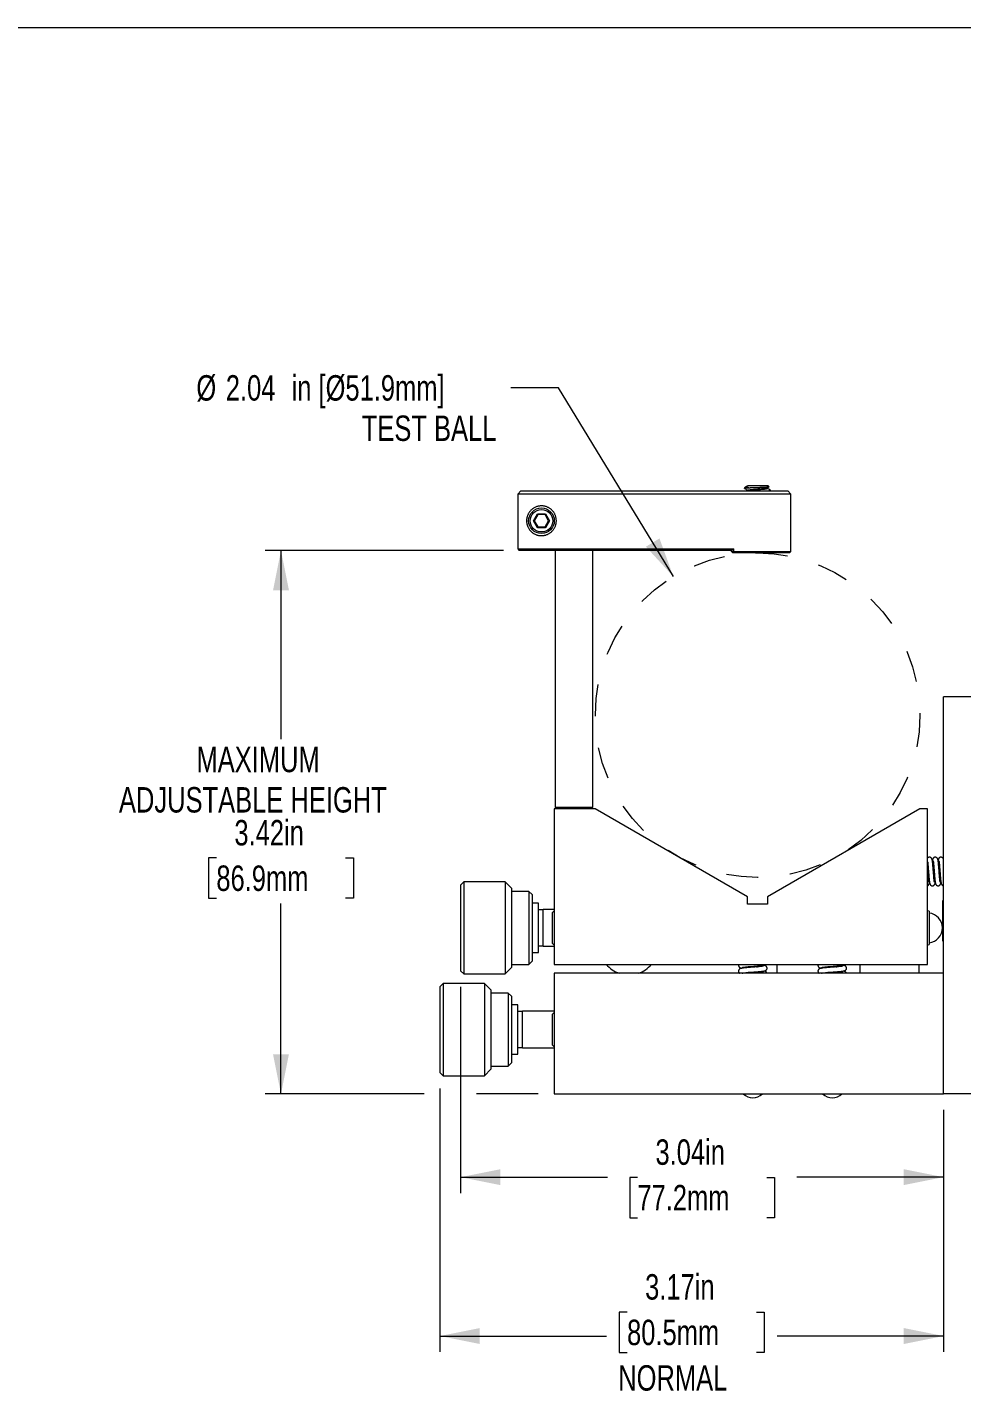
# Model space of a CAD drawing. Header units: inches. Extents: x 0.1 to 10.9, y 0.1 to 8.4.
# Drawn here: x 5.255 to 8.195, y 4.125 to 8.44 of the extents above; entities that cross this region are included whole.
import ezdxf

# ---------------------------------------------------------------- set-up
doc = ezdxf.new("R2010")
doc.units = ezdxf.units.IN
doc.header["$MEASUREMENT"] = 0
doc.linetypes.add('HIDDEN', pattern=[0.075, 0.05, -0.025])
doc.styles.add('SLDTEXTSTYLE0', font='TXT', dxfattribs={"width": 0.75})
doc.dimstyles.new('SLDDIMSTYLE3', dxfattribs={"dimtxt": 0.08, "dimasz": 0.125, "dimexe": 0, "dimexo": 0.0625, "dimgap": 0.02, "dimtad": 0, "dimtih": 1, "dimtoh": 1, "dimlfac": 2, "dimrnd": 1e-09, "dimzin": 12, "dimdsep": 46, "dimtxsty": 'SLDTEXTSTYLE0', "dimsah": 1, "dimcen": 0.09, "dimadec": 0, "dimazin": 3, "dimtfac": 1, "dimtofl": 0, "dimtmove": 0, "dimatfit": 3, "dimfxl": 1, "dimfrac": 2, "dimtolj": 1, "dimtzin": 12, "dimarcsym": 0})
doc.dimstyles.new('SLDDIMSTYLE8', dxfattribs={"dimtxt": 0.08, "dimasz": 0.125, "dimexe": 0, "dimexo": 0.0625, "dimgap": 0.02, "dimtad": 0, "dimtih": 1, "dimtoh": 1, "dimlfac": 2, "dimrnd": 1e-09, "dimzin": 12, "dimdsep": 46, "dimtxsty": 'SLDTEXTSTYLE0', "dimsah": 1, "dimcen": 0, "dimadec": 0, "dimazin": 3, "dimtfac": 1, "dimtofl": 0, "dimtmove": 0, "dimatfit": 3, "dimfxl": 1, "dimfrac": 2, "dimtolj": 1, "dimtzin": 12, "dimarcsym": 0})

# ---------------------------------------------------------------- blocks, each defined once
blk = doc.blocks.new('_D_22')
at = {"color": 8, "linetype": 'Continuous', "lineweight": 0}
for p, q in [((6.9267, 7.3061), (6.7767, 7.3061)), ((7.2877, 6.7121), (6.9267, 7.3061))]:
    blk.add_line(p, q, dxfattribs=at)
at = {"color": 8, "linetype": 'Continuous', "lineweight": 18}
blk.add_solid([(7.2877, 6.7121), (7.2441, 6.8319), (7.2014, 6.8059)], dxfattribs=at)
at = {"color": 8, "linetype": 'Continuous', "lineweight": 18, "char_height": 0.08, "attachment_point": 1, "style": 'SLDTEXTSTYLE0'}
for s, insert in [('Ø', (5.787, 7.3457)), ('2.04', (5.8796, 7.3457)), ('in [Ø51.9mm]', (6.0865, 7.3457)), ('TEST BALL', (6.3074, 7.2187))]:
    blk.add_mtext(s, dxfattribs=dict(at, insert=insert))
blk = doc.blocks.new('_D_23')
at = {"color": 8, "linetype": 'Continuous', "lineweight": 0}
for p, q in [((6.6184, 5.4213), (6.6184, 4.772)), ((8.1378, 5.0338), (8.1378, 4.772)), ((6.6184, 4.822), (7.0801, 4.822)), ((7.1746, 4.8214), (7.1503, 4.8214)), ((7.1503, 4.8214), (7.1503, 4.6944)), ((7.5815, 4.8214), (7.6059, 4.8214)), ((7.6059, 4.8214), (7.6059, 4.6944)), ((8.1378, 4.822), (7.6761, 4.822)), ((7.1503, 4.6944), (7.1746, 4.6944)), ((7.6059, 4.6944), (7.5815, 4.6944))]:
    blk.add_line(p, q, dxfattribs=at)
at = {"color": 8, "linetype": 'Continuous', "lineweight": 18}
for points in [[(6.6184, 4.822), (6.7434, 4.797), (6.7434, 4.847)], [(8.1378, 4.822), (8.0128, 4.847), (8.0128, 4.797)]]:
    blk.add_solid(points, dxfattribs=at)
at = {"color": 8, "linetype": 'Continuous', "lineweight": 18, "char_height": 0.08, "attachment_point": 1, "style": 'SLDTEXTSTYLE0'}
for s, insert in [('3.04in', (7.2315, 4.9408)), ('77.2mm', (7.1746, 4.7975))]:
    blk.add_mtext(s, dxfattribs=dict(at, insert=insert))
blk = doc.blocks.new('_D_24')
at = {"color": 8, "linetype": 'Continuous', "lineweight": 0}
for p, q in [((6.5532, 5.1013), (6.5532, 4.272)), ((8.1378, 5.0338), (8.1378, 4.272)), ((7.1421, 4.3973), (7.1177, 4.3973)), ((7.1177, 4.3973), (7.1177, 4.2703)), ((7.549, 4.3973), (7.5733, 4.3973)), ((7.5733, 4.3973), (7.5733, 4.2703)), ((6.5532, 4.322), (7.0771, 4.322)), ((8.1378, 4.322), (7.6139, 4.322)), ((7.1177, 4.2703), (7.1421, 4.2703)), ((7.5733, 4.2703), (7.549, 4.2703))]:
    blk.add_line(p, q, dxfattribs=at)
at = {"color": 8, "linetype": 'Continuous', "lineweight": 18}
for points in [[(6.5532, 4.322), (6.6782, 4.297), (6.6782, 4.347)], [(8.1378, 4.322), (8.0128, 4.347), (8.0128, 4.297)]]:
    blk.add_solid(points, dxfattribs=at)
at = {"color": 8, "linetype": 'Continuous', "lineweight": 18, "char_height": 0.08, "attachment_point": 1, "style": 'SLDTEXTSTYLE0'}
for s, insert in [('3.17in', (7.1989, 4.5167)), ('80.5mm', (7.1421, 4.3734)), ('NORMAL', (7.1143, 4.2302))]:
    blk.add_mtext(s, dxfattribs=dict(at, insert=insert))
blk = doc.blocks.new('_D_25')
at = {"color": 8, "linetype": 'Continuous', "lineweight": 0}
for p, q in [((6.7531, 6.7938), (6.0032, 6.7938)), ((6.0532, 6.7938), (6.0532, 6.2002)), ((5.8498, 5.8266), (5.8254, 5.8266)), ((5.8254, 5.8266), (5.8254, 5.6996)), ((6.2567, 5.8266), (6.2811, 5.8266)), ((6.2811, 5.8266), (6.2811, 5.6996)), ((5.8254, 5.6996), (5.8498, 5.6996)), ((6.2811, 5.6996), (6.2567, 5.6996)), ((6.0532, 5.0838), (6.0532, 5.6833)), ((6.5032, 5.0838), (6.0032, 5.0838)), ((6.8628, 5.0838), (6.6684, 5.0838))]:
    blk.add_line(p, q, dxfattribs=at)
at = {"color": 8, "linetype": 'Continuous', "lineweight": 18}
for points in [[(6.0532, 6.7938), (6.0282, 6.6688), (6.0782, 6.6688)], [(6.0532, 5.0838), (6.0782, 5.2088), (6.0282, 5.2088)]]:
    blk.add_solid(points, dxfattribs=at)
at = {"color": 8, "linetype": 'Continuous', "lineweight": 18, "char_height": 0.08, "attachment_point": 1, "style": 'SLDTEXTSTYLE0'}
for s, insert in [('MAXIMUM', (5.7873, 6.1764)), ('ADJUSTABLE HEIGHT', (5.5434, 6.0494)), ('3.42in', (5.9066, 5.9459)), ('86.9mm', (5.8498, 5.8027))]:
    blk.add_mtext(s, dxfattribs=dict(at, insert=insert))

msp = doc.modelspace()

# ---------------------------------------------------------------- linework, layer by layer
at = {"color": 7, "linetype": 'Continuous', "lineweight": 18}
for p, q in [((0.06, 8.44), (10.94, 8.44)), ((7.5252, 6.9915), (7.5118, 6.9915)), ((7.5118, 6.9914), (7.5118, 6.9915)), ((7.5118, 6.9914), (7.5118, 6.9894)), ((7.5856, 6.9972), (7.5232, 6.9972)), ((7.5836, 6.9894), (7.5836, 6.9912)), ((7.5893, 6.9947), (7.5856, 6.9972)), ((6.8081, 6.9813), (6.7981, 6.9713)), ((6.9457, 6.9713), (6.7981, 6.9713)), ((6.7981, 6.9713), (6.7981, 6.7988)), ((6.8081, 6.9813), (6.9426, 6.9813)), ((6.9426, 6.9813), (7.513, 6.9813)), ((7.5098, 6.9713), (6.9457, 6.9713)), ((7.6578, 6.9713), (7.5098, 6.9713)), ((7.513, 6.9813), (7.6478, 6.9813)), ((7.5222, 6.9819), (7.5211, 6.9813)), ((7.5219, 6.9836), (7.5219, 6.9818)), ((7.5935, 6.9814), (7.5938, 6.9816)), ((7.5938, 6.9816), (7.5938, 6.9836)), ((7.6578, 6.9713), (7.6478, 6.9813)), ((7.6578, 6.7913), (7.6578, 6.9713)), ((6.8473, 6.8875), (6.8601, 6.9096)), ((6.8615, 6.9071), (6.8502, 6.8875)), ((6.8601, 6.9096), (6.8855, 6.9096)), ((6.8601, 6.9096), (6.8615, 6.9071)), ((6.884, 6.9071), (6.8615, 6.9071)), ((6.884, 6.9071), (6.8855, 6.9096)), ((6.8953, 6.8875), (6.884, 6.9071)), ((6.8855, 6.9096), (6.8982, 6.8875)), ((6.8601, 6.8655), (6.8473, 6.8875)), ((6.8473, 6.8875), (6.8502, 6.8875)), ((6.8502, 6.8875), (6.8615, 6.868)), ((6.8601, 6.8655), (6.8615, 6.868)), ((6.8855, 6.8655), (6.8601, 6.8655)), ((6.8615, 6.868), (6.884, 6.868)), ((6.884, 6.868), (6.8953, 6.8875)), ((6.884, 6.868), (6.8855, 6.8655)), ((6.8982, 6.8875), (6.8855, 6.8655)), ((6.8953, 6.8875), (6.8982, 6.8875)), ((6.7981, 6.7988), (6.9457, 6.7988)), ((6.7981, 6.7988), (6.8031, 6.7938)), ((6.9441, 6.7938), (6.8031, 6.7938)), ((6.9163, 6.7938), (6.9163, 5.9863)), ((7.4703, 6.7938), (6.9441, 6.7938)), ((6.9457, 6.7988), (7.4773, 6.7988)), ((7.0343, 5.9863), (7.0343, 6.7938)), ((7.4773, 6.7988), (7.4703, 6.794)), ((7.4703, 6.7913), (7.4703, 6.794)), ((7.4773, 6.7913), (7.4703, 6.7913)), ((7.4753, 6.7863), (7.4703, 6.7913)), ((7.4753, 6.7863), (7.4773, 6.7913)), ((7.5114, 6.7863), (7.4753, 6.7863)), ((7.4773, 6.7988), (7.4773, 6.7913)), ((7.4773, 6.7913), (7.5098, 6.7913)), ((7.5098, 6.7913), (7.6578, 6.7913)), ((7.6528, 6.7863), (7.5114, 6.7863)), ((7.6528, 6.7863), (7.6578, 6.7913)), ((8.1378, 5.0838), (8.1378, 6.3338)), ((8.3978, 6.3338), (8.1378, 6.3338)), ((7.0418, 5.9813), (6.9128, 5.9813)), ((6.9128, 5.9813), (6.9128, 5.4913)), ((6.9163, 5.9863), (6.9213, 5.9813)), ((6.9163, 5.9863), (7.0343, 5.9863)), ((7.0293, 5.9813), (7.0343, 5.9863)), ((7.5215, 5.7043), (7.0418, 5.9813)), ((8.0637, 5.9813), (7.584, 5.7043)), ((8.0878, 5.9813), (8.0637, 5.9813)), ((8.0878, 5.4913), (8.0878, 5.9813)), ((6.6284, 5.7513), (6.6184, 5.7413)), ((6.6184, 5.7413), (6.6184, 5.4713)), ((6.7584, 5.7513), (6.6284, 5.7513)), ((6.6284, 5.7513), (6.6284, 5.4613)), ((6.7784, 5.7313), (6.7584, 5.7513)), ((6.7584, 5.7513), (6.7584, 5.4613)), ((6.7784, 5.7313), (6.7784, 5.4813)), ((6.8334, 5.7213), (6.7784, 5.7213)), ((6.8434, 5.7113), (6.8334, 5.7213)), ((6.8334, 5.7213), (6.8334, 5.4913)), ((6.8434, 5.7113), (6.8434, 5.5013)), ((7.5215, 5.6813), (7.5215, 5.7043)), ((7.584, 5.7043), (7.584, 5.6813)), ((6.8634, 5.6838), (6.8434, 5.6838)), ((6.8634, 5.5288), (6.8634, 5.6838)), ((6.8784, 5.6628), (6.8634, 5.6628)), ((6.9128, 5.6638), (6.8784, 5.6638)), ((6.8784, 5.5488), (6.8784, 5.6638)), ((6.9128, 5.66), (6.9078, 5.655)), ((6.9078, 5.6063), (6.9078, 5.655)), ((7.584, 5.6813), (7.5215, 5.6813)), ((8.0924, 5.6587), (8.0878, 5.6603)), ((8.0924, 5.6587), (8.0924, 5.5538)), ((8.1378, 5.6915), (8.1343, 5.6915)), ((8.1343, 5.6915), (8.1343, 5.566)), ((6.9078, 5.5575), (6.9078, 5.6063)), ((6.8434, 5.5288), (6.8634, 5.5288)), ((6.8634, 5.5498), (6.8784, 5.5498)), ((6.8784, 5.5488), (6.9128, 5.5488)), ((6.9078, 5.5575), (6.9128, 5.5525)), ((8.0878, 5.5523), (8.0924, 5.5538)), ((8.1343, 5.566), (8.1378, 5.566)), ((6.7584, 5.4613), (6.7784, 5.4813)), ((6.7784, 5.4913), (6.8334, 5.4913)), ((6.8334, 5.4913), (6.8434, 5.5013)), ((6.9128, 5.4913), (8.0878, 5.4913)), ((7.6133, 5.4913), (7.6133, 5.4638)), ((6.6184, 5.4713), (6.6284, 5.4613)), ((6.6284, 5.4613), (6.7584, 5.4613)), ((6.9128, 5.4638), (6.9128, 5.0838)), ((8.1378, 5.4638), (6.9128, 5.4638)), ((8.1378, 5.0838), (8.1378, 5.4638)), ((6.5632, 5.4313), (6.5532, 5.4213)), ((6.5532, 5.4213), (6.5532, 5.1513)), ((6.6932, 5.4313), (6.5632, 5.4313)), ((6.5632, 5.4313), (6.5632, 5.1413)), ((6.7132, 5.4113), (6.6932, 5.4313)), ((6.6932, 5.4313), (6.6932, 5.1413)), ((6.7132, 5.4113), (6.7132, 5.1613)), ((6.7682, 5.4013), (6.7132, 5.4013)), ((6.7782, 5.3913), (6.7682, 5.4013)), ((6.7682, 5.4013), (6.7682, 5.1713)), ((6.7782, 5.3913), (6.7782, 5.1813)), ((6.7982, 5.3638), (6.7782, 5.3638)), ((6.7982, 5.2088), (6.7982, 5.3638)), ((6.8132, 5.3428), (6.7982, 5.3428)), ((6.9128, 5.3438), (6.8132, 5.3438)), ((6.8132, 5.2288), (6.8132, 5.3438)), ((6.9128, 5.34), (6.9078, 5.335)), ((6.9078, 5.2375), (6.9078, 5.335)), ((6.7982, 5.2298), (6.8132, 5.2298)), ((6.8132, 5.2288), (6.9128, 5.2288)), ((6.9078, 5.2375), (6.9128, 5.2325)), ((6.7682, 5.1713), (6.7782, 5.1813)), ((6.7782, 5.2088), (6.7982, 5.2088)), ((6.5532, 5.1513), (6.5632, 5.1413)), ((6.5632, 5.1413), (6.6932, 5.1413)), ((6.6932, 5.1413), (6.7132, 5.1613)), ((6.7132, 5.1713), (6.7682, 5.1713)), ((6.9128, 5.0838), (8.1378, 5.0838)), ((8.3978, 5.0838), (8.1378, 5.0838))]:
    msp.add_line(p, q, dxfattribs=at)
at = {"color": 7, "linetype": 'Continuous', "lineweight": 18, "flags": 128}
for points in [[(8.1094, 5.7503), (8.1094, 5.7503), (8.1093, 5.7507), (8.1091, 5.7515), (8.1089, 5.7526), (8.1087, 5.7538), (8.1086, 5.7551), (8.1084, 5.7565), (8.1081, 5.7591), (8.1078, 5.7621), (8.1075, 5.7654), (8.1072, 5.7688), (8.1069, 5.7725), (8.1066, 5.7764), (8.1063, 5.7803), (8.106, 5.7843), (8.1057, 5.7883), (8.1053, 5.7923), (8.105, 5.7963), (8.1047, 5.8002), (8.1045, 5.8032), (8.1042, 5.8059), (8.104, 5.8082), (8.1038, 5.8102), (8.1036, 5.8119), (8.1034, 5.8138), (8.1031, 5.8159), (8.1028, 5.8178), (8.1025, 5.8193), (8.1023, 5.8206), (8.102, 5.8216), (8.1015, 5.8231), (8.101, 5.8242), (8.1004, 5.8252), (8.0998, 5.8259), (8.0994, 5.8264), (8.0989, 5.8268), (8.0983, 5.8273), (8.0976, 5.8277), (8.0968, 5.8281), (8.0958, 5.8285), (8.0948, 5.8287), (8.0938, 5.8288), (8.0938, 5.8288)], [(8.1274, 5.7503), (8.1274, 5.7503), (8.1273, 5.7507), (8.1271, 5.7515), (8.1269, 5.7526), (8.1267, 5.7538), (8.1266, 5.7551), (8.1264, 5.7565), (8.1261, 5.7591), (8.1258, 5.7621), (8.1255, 5.7654), (8.1252, 5.7688), (8.1249, 5.7725), (8.1246, 5.7764), (8.1243, 5.7803), (8.124, 5.7843), (8.1237, 5.7883), (8.1233, 5.7923), (8.123, 5.7963), (8.1227, 5.8002), (8.1225, 5.8032), (8.1222, 5.8059), (8.122, 5.8082), (8.1218, 5.8102), (8.1216, 5.8119), (8.1214, 5.8138), (8.1211, 5.8159), (8.1208, 5.8178), (8.1205, 5.8193), (8.1203, 5.8206), (8.12, 5.8216), (8.1195, 5.8231), (8.119, 5.8242), (8.1184, 5.8252), (8.1178, 5.8259), (8.1174, 5.8264), (8.1169, 5.8268), (8.1163, 5.8273), (8.1156, 5.8277), (8.1148, 5.8281), (8.1138, 5.8285), (8.1128, 5.8287), (8.1118, 5.8288), (8.1118, 5.8288)]]:
    msp.add_lwpolyline(points, dxfattribs=at)
at = {"color": 7, "linetype": 'Continuous', "lineweight": 18}
for radius in [0.0403, 0.0353]:
    msp.add_circle((6.8728, 6.8875), radius, dxfattribs=at)
at = {"color": 8, "linetype": 'HIDDEN', "lineweight": 18}
msp.add_circle((7.5528, 6.2758), 0.5105, dxfattribs=at)
at = {"color": 7, "linetype": 'Continuous', "lineweight": 18}
for centre, radius, start, end in [((8.0874, 5.6063), 0.0469, 276.0968, 83.9032), ((7.1478, 5.5525), 0.0938, 220.7934, 251.2031), ((7.1478, 5.5525), 0.0938, 288.7969, 319.2066), ((7.9678, 5.476), 0.0938, 170.6383, 180), ((7.9678, 5.476), 0.0938, 0, 9.3617), ((7.9678, 5.476), 0.0938, 180, 187.5081), ((7.9678, 5.476), 0.0938, 352.4919, 0), ((7.5378, 5.117), 0.045, 227.5425, 312.4575), ((7.7878, 5.117), 0.045, 227.5425, 312.4575)]:
    msp.add_arc(centre, radius, start, end, dxfattribs=at)
for points, knots in [([(7.512, 6.9892), (7.5119, 6.9893), (7.5116, 6.9894), (7.512, 6.9897), (7.513, 6.9901), (7.5148, 6.9904), (7.5172, 6.9907), (7.5202, 6.9911), (7.523, 6.9913), (7.5248, 6.9915), (7.5252, 6.9915)], [0, 0, 0, 0, 0.110455, 0.247918, 0.387784, 0.528884, 0.669983, 0.809849, 0.947312, 1, 1, 1, 1]), ([(7.5232, 6.9972), (7.5225, 6.9969), (7.5209, 6.9962), (7.5188, 6.9952), (7.5168, 6.9943), (7.515, 6.9933), (7.5133, 6.9924), (7.5123, 6.9918), (7.5118, 6.9915)], [0, 0, 0, 0, 0.163543, 0.328228, 0.493293, 0.659482, 0.829152, 1, 1, 1, 1]), ([(7.5217, 6.9972), (7.5201, 6.9964), (7.5173, 6.9947), (7.5145, 6.9931), (7.5131, 6.9923)], [0, 0, 0, 0, 0.533947, 1, 1, 1, 1]), ([(7.5217, 6.9972), (7.5217, 6.9972), (7.5216, 6.9972), (7.5218, 6.9972), (7.5223, 6.9972), (7.5229, 6.9972), (7.5232, 6.9972)], [0, 0, 0, 0, 0.109393, 0.378228, 0.649043, 1, 1, 1, 1]), ([(7.5219, 6.9836), (7.5219, 6.9836), (7.5218, 6.9837), (7.5222, 6.9839), (7.5233, 6.9843), (7.5252, 6.9847), (7.5277, 6.9851), (7.5309, 6.9855), (7.5345, 6.9859), (7.5387, 6.9863), (7.5432, 6.9867), (7.548, 6.9871), (7.5527, 6.9875), (7.5575, 6.9878), (7.5622, 6.9882), (7.5667, 6.9886), (7.5709, 6.989), (7.5746, 6.9894), (7.5778, 6.9898), (7.5804, 6.9902), (7.5822, 6.9906), (7.5832, 6.9909), (7.5833, 6.991), (7.5833, 6.991)], [0, 0, 0, 0, 0.000067, 0.051706, 0.104328, 0.157286, 0.209907, 0.261546, 0.313185, 0.365807, 0.418765, 0.471387, 0.523026, 0.573905, 0.625747, 0.677934, 0.729823, 0.784505, 0.836144, 0.888766, 0.941724, 0.994345, 1, 1, 1, 1]), ([(7.5252, 6.9915), (7.5261, 6.9915), (7.5277, 6.9916), (7.5304, 6.9917), (7.5332, 6.9918), (7.5361, 6.9919), (7.5392, 6.992), (7.5425, 6.9922), (7.5459, 6.9923), (7.5493, 6.9924), (7.5527, 6.9925), (7.5561, 6.9926), (7.5594, 6.9927), (7.5627, 6.9928), (7.5658, 6.993), (7.5688, 6.9931), (7.5717, 6.9932), (7.5744, 6.9933), (7.5769, 6.9934), (7.5793, 6.9935), (7.5814, 6.9937), (7.5833, 6.9938), (7.585, 6.9939), (7.5863, 6.994), (7.5875, 6.9941), (7.5884, 6.9943), (7.589, 6.9944), (7.5893, 6.9945), (7.5894, 6.9946), (7.5893, 6.9946), (7.5892, 6.9946)], [0, 0, 0, 0, 0.03479, 0.070009, 0.105445, 0.141327, 0.178636, 0.216204, 0.254588, 0.293256, 0.330561, 0.368133, 0.406572, 0.445319, 0.481571, 0.518081, 0.555401, 0.593002, 0.628893, 0.665033, 0.701979, 0.739217, 0.774469, 0.810248, 0.846294, 0.882892, 0.91737, 0.95234, 0.987561, 1, 1, 1, 1]), ([(7.5833, 6.991), (7.585, 6.992), (7.587, 6.9932), (7.589, 6.9943), (7.5892, 6.9945)], [0, 0, 0, 0, 0.8634095, 1, 1, 1, 1]), ([(7.512, 6.9892), (7.5137, 6.9882), (7.517, 6.9863), (7.5203, 6.9843), (7.5219, 6.9834)], [0, 0, 0, 0, 0.51523, 1, 1, 1, 1]), ([(7.5222, 6.9819), (7.5223, 6.982), (7.5224, 6.9821), (7.5233, 6.9824), (7.5252, 6.9828), (7.5277, 6.9832), (7.5309, 6.9836), (7.5345, 6.9839), (7.5387, 6.9843), (7.5432, 6.9847), (7.548, 6.9851), (7.5528, 6.9855), (7.5576, 6.9859), (7.5623, 6.9863), (7.5669, 6.9867), (7.571, 6.9871), (7.5747, 6.9875), (7.5778, 6.9878), (7.5803, 6.9882), (7.5822, 6.9886), (7.5834, 6.989), (7.5835, 6.9893), (7.5836, 6.9894)], [0, 0, 0, 0, 0.005949, 0.058561, 0.111508, 0.16412, 0.215749, 0.267378, 0.319989, 0.372937, 0.425548, 0.477177, 0.528806, 0.581418, 0.634365, 0.686977, 0.738605, 0.789474, 0.841306, 0.893483, 0.945363, 1, 1, 1, 1]), ([(7.5778, 6.9813), (7.5778, 6.9813), (7.5793, 6.9814), (7.5818, 6.9816), (7.5853, 6.9819), (7.5883, 6.9822), (7.5907, 6.9826), (7.5925, 6.9829), (7.5935, 6.9832), (7.5938, 6.9835), (7.5938, 6.9836), (7.5936, 6.9837), (7.5935, 6.9838)], [0, 0, 0, 0, 0.00041, 0.127215, 0.252915, 0.380804, 0.509829, 0.638885, 0.766859, 0.892698, 0.899207, 1, 1, 1, 1]), ([(7.5936, 6.9838), (7.5919, 6.9848), (7.5885, 6.9867), (7.5852, 6.9887), (7.5836, 6.9896)], [0, 0, 0, 0, 0.515038, 1, 1, 1, 1]), ([(6.9103, 6.9157), (6.911, 6.9146), (6.9125, 6.9125), (6.9145, 6.9091), (6.9161, 6.9055), (6.9175, 6.9017), (6.9185, 6.8979), (6.9192, 6.8941), (6.9196, 6.8901), (6.9197, 6.8862), (6.9194, 6.8822), (6.9188, 6.8783), (6.9178, 6.8745), (6.9166, 6.8707), (6.915, 6.8671), (6.9132, 6.8636), (6.911, 6.8603), (6.9086, 6.8572), (6.9059, 6.8543), (6.903, 6.8517), (6.8999, 6.8492), (6.8966, 6.8471), (6.8932, 6.8453), (6.8898, 6.8438), (6.8862, 6.8426), (6.8826, 6.8417), (6.879, 6.841), (6.8755, 6.8407), (6.8719, 6.8406), (6.8684, 6.8408), (6.8648, 6.8413), (6.8613, 6.842), (6.8579, 6.843), (6.8545, 6.8443), (6.8511, 6.8459), (6.8477, 6.8479), (6.8445, 6.8501), (6.8413, 6.8527), (6.8383, 6.8557), (6.8354, 6.8591), (6.8328, 6.8629), (6.8309, 6.8664), (6.8294, 6.8697), (6.8284, 6.8724), (6.8275, 6.8753), (6.8268, 6.8782), (6.8263, 6.8813), (6.826, 6.8844), (6.8259, 6.8876), (6.826, 6.8906), (6.8263, 6.8939), (6.8269, 6.8974), (6.8278, 6.9011), (6.829, 6.9045), (6.8304, 6.9077), (6.832, 6.9108), (6.834, 6.914), (6.8364, 6.9172), (6.8393, 6.9205), (6.8426, 6.9235), (6.8461, 6.9262), (6.8499, 6.9285), (6.8539, 6.9305), (6.8582, 6.9322), (6.8623, 6.9333), (6.8663, 6.934), (6.8701, 6.9344), (6.8739, 6.9345), (6.8778, 6.9342), (6.8817, 6.9336), (6.8856, 6.9327), (6.8894, 6.9314), (6.893, 6.9299), (6.8965, 6.9281), (6.8996, 6.926), (6.9026, 6.9238), (6.9054, 6.9212), (6.908, 6.9186), (6.9095, 6.9166), (6.9103, 6.9157)], [0, 0, 0, 0, 0.012504, 0.025233, 0.037962, 0.050923, 0.063427, 0.076154, 0.088882, 0.101842, 0.114331, 0.127043, 0.139755, 0.152698, 0.165196, 0.177917, 0.190639, 0.203593, 0.216054, 0.22875, 0.241446, 0.25439, 0.266465, 0.278766, 0.291068, 0.303603, 0.315441, 0.327474, 0.339507, 0.351734, 0.364251, 0.376948, 0.389645, 0.402516, 0.416763, 0.43109, 0.445655, 0.460298, 0.476534, 0.492881, 0.509614, 0.526504, 0.536469, 0.54657, 0.55667, 0.56693, 0.5769, 0.587111, 0.59732, 0.607795, 0.616321, 0.629381, 0.642447, 0.654387, 0.666548, 0.67871, 0.691068, 0.707115, 0.72328, 0.739791, 0.756415, 0.772603, 0.788905, 0.805588, 0.822418, 0.835337, 0.848337, 0.861607, 0.874978, 0.8879, 0.901091, 0.914283, 0.927761, 0.939695, 0.951844, 0.963994, 0.976364, 0.988182, 1, 1, 1, 1]), ([(8.0938, 5.8288), (8.0934, 5.8288), (8.0926, 5.8287), (8.0911, 5.8283), (8.0899, 5.8277), (8.0891, 5.8271), (8.0884, 5.8266), (8.088, 5.8262), (8.0878, 5.826)], [0, 0, 0, 0, 0.2967139, 0.5344661, 0.7209397, 0.8009918, 0.8790469, 1, 1, 1, 1]), ([(8.1118, 5.8288), (8.1114, 5.8288), (8.1106, 5.8287), (8.1091, 5.8283), (8.1079, 5.8277), (8.107, 5.8271), (8.1063, 5.8266), (8.1055, 5.8257), (8.1048, 5.8247), (8.1042, 5.8236), (8.1038, 5.8224), (8.1034, 5.8212), (8.1031, 5.8197), (8.1029, 5.8186), (8.1028, 5.818), (8.1028, 5.818)], [0, 0, 0, 0, 0.112813, 0.203209, 0.274107, 0.304544, 0.334221, 0.393689, 0.456295, 0.527945, 0.611166, 0.743524, 0.879191, 0.998755, 1, 1, 1, 1]), ([(8.1298, 5.8288), (8.1294, 5.8288), (8.1286, 5.8287), (8.1271, 5.8283), (8.1259, 5.8277), (8.125, 5.8271), (8.1243, 5.8266), (8.1235, 5.8257), (8.1228, 5.8247), (8.1222, 5.8236), (8.1218, 5.8224), (8.1214, 5.8212), (8.1211, 5.8197), (8.1209, 5.8186), (8.1208, 5.818), (8.1208, 5.818)], [0, 0, 0, 0, 0.112813, 0.203209, 0.274107, 0.304544, 0.334221, 0.393689, 0.456295, 0.527945, 0.611166, 0.743524, 0.879191, 0.998755, 1, 1, 1, 1]), ([(8.1378, 5.8223), (8.1377, 5.8226), (8.1375, 5.8232), (8.137, 5.8242), (8.1365, 5.8251), (8.1359, 5.8258), (8.1354, 5.8264), (8.1349, 5.8269), (8.1343, 5.8273), (8.1335, 5.8278), (8.1327, 5.8282), (8.1318, 5.8285), (8.1308, 5.8288), (8.1301, 5.8288), (8.1298, 5.8288)], [0, 0, 0, 0, 0.0873305, 0.2130826, 0.3285383, 0.4158279, 0.4647497, 0.5061463, 0.5576916, 0.6222048, 0.6993898, 0.7886148, 0.8890941, 1, 1, 1, 1]), ([(8.0878, 5.814), (8.0878, 5.8139), (8.0879, 5.8134), (8.088, 5.8124), (8.0882, 5.8111), (8.0883, 5.8099), (8.0885, 5.8084), (8.0887, 5.8063), (8.0889, 5.8036), (8.0892, 5.8004), (8.0895, 5.7969), (8.0898, 5.7933), (8.09, 5.7897), (8.0903, 5.7862), (8.0906, 5.7823), (8.091, 5.778), (8.0914, 5.7734), (8.0917, 5.7694), (8.0919, 5.7663), (8.0921, 5.7638), (8.0924, 5.7612), (8.0926, 5.7585), (8.0929, 5.7558), (8.0932, 5.7533), (8.0935, 5.7512), (8.0938, 5.7496), (8.094, 5.7483), (8.0942, 5.7472), (8.0945, 5.746), (8.0949, 5.7448), (8.0954, 5.7436), (8.0959, 5.7427), (8.0964, 5.7419), (8.0971, 5.7411), (8.0981, 5.7403), (8.0995, 5.7394), (8.1013, 5.7389), (8.1033, 5.7387), (8.1051, 5.7391), (8.1067, 5.7398), (8.1078, 5.7406), (8.1087, 5.7414), (8.1093, 5.7422), (8.1099, 5.7431), (8.1104, 5.7441), (8.1108, 5.7454), (8.1112, 5.7466), (8.1114, 5.7477), (8.1116, 5.7486), (8.1117, 5.7493), (8.1118, 5.7496)], [0, 0, 0, 0, 0.0041349, 0.0261272, 0.0431913, 0.0559662, 0.0690435, 0.0933983, 0.1207835, 0.1509801, 0.1818066, 0.2120497, 0.2414749, 0.2698757, 0.2970786, 0.3330559, 0.3707762, 0.4099792, 0.4300416, 0.451144, 0.4750329, 0.5019623, 0.5319534, 0.5637461, 0.5922541, 0.6168136, 0.637371, 0.6557256, 0.6747745, 0.6946843, 0.7155254, 0.7337138, 0.7467561, 0.7541833, 0.765116, 0.7798346, 0.7965639, 0.8133916, 0.8295687, 0.8443252, 0.8567863, 0.8665743, 0.877799, 0.8920038, 0.9093459, 0.932874, 0.9529325, 0.9699076, 0.987373, 1, 1, 1, 1]), ([(8.0914, 5.7503), (8.0914, 5.7503), (8.0914, 5.7503), (8.0913, 5.7507), (8.0911, 5.7515), (8.0909, 5.7526), (8.0907, 5.7537), (8.0906, 5.7551), (8.0903, 5.7568), (8.0901, 5.7591), (8.0898, 5.7621), (8.0895, 5.7653), (8.0892, 5.7688), (8.0889, 5.7725), (8.0886, 5.7763), (8.0883, 5.7803), (8.088, 5.7838), (8.0878, 5.786), (8.0878, 5.7869)], [0, 0, 0, 0, 0.023056, 0.074641, 0.131102, 0.185561, 0.234564, 0.279732, 0.326966, 0.402234, 0.481421, 0.558911, 0.635715, 0.713458, 0.791811, 0.87047, 0.948964, 1, 1, 1, 1]), ([(8.088, 5.7845), (8.0881, 5.7859), (8.0884, 5.7888), (8.0888, 5.7931), (8.0891, 5.7963), (8.0893, 5.7979), (8.0894, 5.7983)], [0, 0, 0, 0, 0.277969, 0.6038678, 0.9215571, 1, 1, 1, 1]), ([(8.0906, 5.783), (8.0904, 5.7817), (8.0902, 5.7788), (8.0897, 5.7745), (8.0894, 5.7713), (8.0892, 5.7697), (8.0892, 5.7693)], [0, 0, 0, 0, 0.278013, 0.604112, 0.921998, 1, 1, 1, 1]), ([(8.1052, 5.8172), (8.1052, 5.8171), (8.1052, 5.817), (8.1054, 5.8164), (8.1056, 5.8153), (8.1058, 5.8139), (8.106, 5.8124), (8.1062, 5.8111), (8.1063, 5.8099), (8.1065, 5.8084), (8.1067, 5.8063), (8.1069, 5.8036), (8.1072, 5.8004), (8.1075, 5.7969), (8.1078, 5.7933), (8.108, 5.7897), (8.1083, 5.7862), (8.1086, 5.7823), (8.109, 5.778), (8.1094, 5.7734), (8.1097, 5.7694), (8.1099, 5.7663), (8.1101, 5.7638), (8.1104, 5.7612), (8.1106, 5.7585), (8.1109, 5.7558), (8.1112, 5.7533), (8.1115, 5.7512), (8.1118, 5.7496), (8.112, 5.7483), (8.1122, 5.7472), (8.1125, 5.746), (8.1129, 5.7448), (8.1134, 5.7436), (8.1139, 5.7427), (8.1144, 5.7419), (8.1151, 5.7411), (8.1161, 5.7403), (8.1175, 5.7394), (8.1193, 5.7389), (8.1213, 5.7387), (8.1231, 5.7391), (8.1247, 5.7398), (8.1258, 5.7406), (8.1267, 5.7414), (8.1273, 5.7422), (8.1279, 5.7431), (8.1284, 5.7441), (8.1288, 5.7454), (8.1292, 5.7466), (8.1294, 5.7477), (8.1296, 5.7486), (8.1297, 5.7493), (8.1298, 5.7496)], [0, 0, 0, 0, 0.016361, 0.036129, 0.058826, 0.083496, 0.103735, 0.11944, 0.131197, 0.143232, 0.165646, 0.190848, 0.218639, 0.247009, 0.274842, 0.301922, 0.328059, 0.353095, 0.386205, 0.420919, 0.456998, 0.475462, 0.494882, 0.516868, 0.541651, 0.569252, 0.598511, 0.624747, 0.64735, 0.666269, 0.683161, 0.700692, 0.719015, 0.738195, 0.754934, 0.766937, 0.773773, 0.783834, 0.79738, 0.812776, 0.828262, 0.84315, 0.856731, 0.868199, 0.877207, 0.887537, 0.90061, 0.91657, 0.938223, 0.956683, 0.972306, 0.988379, 1, 1, 1, 1]), ([(8.106, 5.7845), (8.1061, 5.7859), (8.1064, 5.7888), (8.1068, 5.7931), (8.1071, 5.7963), (8.1073, 5.7979), (8.1074, 5.7983)], [0, 0, 0, 0, 0.277969, 0.603868, 0.921557, 1, 1, 1, 1]), ([(8.1086, 5.783), (8.1084, 5.7817), (8.1082, 5.7788), (8.1077, 5.7745), (8.1074, 5.7713), (8.1072, 5.7697), (8.1072, 5.7693)], [0, 0, 0, 0, 0.278013, 0.604112, 0.921998, 1, 1, 1, 1]), ([(8.1232, 5.8172), (8.1232, 5.8171), (8.1232, 5.817), (8.1234, 5.8164), (8.1236, 5.8153), (8.1238, 5.8139), (8.124, 5.8124), (8.1242, 5.8111), (8.1243, 5.8099), (8.1245, 5.8084), (8.1247, 5.8063), (8.1249, 5.8036), (8.1252, 5.8004), (8.1255, 5.7969), (8.1258, 5.7933), (8.126, 5.7897), (8.1263, 5.7862), (8.1266, 5.7823), (8.127, 5.778), (8.1274, 5.7734), (8.1277, 5.7694), (8.1279, 5.7663), (8.1281, 5.7638), (8.1284, 5.7612), (8.1286, 5.7585), (8.1289, 5.7558), (8.1292, 5.7533), (8.1295, 5.7512), (8.1298, 5.7496), (8.13, 5.7483), (8.1302, 5.7472), (8.1305, 5.746), (8.1309, 5.7448), (8.1314, 5.7436), (8.1319, 5.7427), (8.1324, 5.7419), (8.1331, 5.7411), (8.1341, 5.7403), (8.1355, 5.7395), (8.1368, 5.7389), (8.1376, 5.7389), (8.1378, 5.7389)], [0, 0, 0, 0, 0.0200401, 0.0442525, 0.0720529, 0.1022702, 0.1270611, 0.1462965, 0.1606971, 0.1754384, 0.2028924, 0.2337622, 0.2678014, 0.3025505, 0.336642, 0.3698115, 0.4018263, 0.4324907, 0.4730462, 0.5155663, 0.5597578, 0.5823731, 0.6061608, 0.6330896, 0.6634457, 0.6972532, 0.7330914, 0.765227, 0.7929116, 0.816085, 0.8367752, 0.858248, 0.8806913, 0.9041844, 0.9246873, 0.9393892, 0.9477616, 0.9600854, 0.976677, 0.995535, 1, 1, 1, 1]), ([(8.124, 5.7845), (8.1241, 5.7859), (8.1244, 5.7888), (8.1248, 5.7931), (8.1251, 5.7963), (8.1253, 5.7979), (8.1254, 5.7983)], [0, 0, 0, 0, 0.277969, 0.603868, 0.921557, 1, 1, 1, 1]), ([(8.1266, 5.783), (8.1264, 5.7817), (8.1262, 5.7788), (8.1257, 5.7745), (8.1254, 5.7713), (8.1252, 5.7697), (8.1252, 5.7693)], [0, 0, 0, 0, 0.278013, 0.604112, 0.921998, 1, 1, 1, 1]), ([(8.0878, 5.7394), (8.0881, 5.7396), (8.0889, 5.7399), (8.0898, 5.7406), (8.0907, 5.7414), (8.0913, 5.7422), (8.0919, 5.7431), (8.0924, 5.7441), (8.0928, 5.7454), (8.0932, 5.7466), (8.0934, 5.7477), (8.0936, 5.7486), (8.0937, 5.7493), (8.0938, 5.7496)], [0, 0, 0, 0, 0.054786, 0.130446, 0.189877, 0.25803, 0.344277, 0.449574, 0.59243, 0.714219, 0.817287, 0.923332, 1, 1, 1, 1]), ([(7.4934, 5.4913), (7.4934, 5.4913), (7.4931, 5.4907), (7.4929, 5.4897), (7.4928, 5.4889), (7.4928, 5.4885)], [0, 0, 0, 0, 0.002641, 0.446307, 1, 1, 1, 1]), ([(7.4928, 5.4885), (7.4928, 5.4881), (7.4928, 5.4875), (7.493, 5.4865), (7.4934, 5.4856), (7.4938, 5.4847), (7.4942, 5.484), (7.4947, 5.4834), (7.4952, 5.4829), (7.4957, 5.4823), (7.4965, 5.4818), (7.4974, 5.4812), (7.4986, 5.4807), (7.4998, 5.4803), (7.5009, 5.48), (7.5016, 5.4799), (7.5024, 5.4797), (7.503, 5.4796), (7.5034, 5.4795), (7.5035, 5.4795)], [0, 0, 0, 0, 0.071656, 0.136575, 0.194223, 0.244092, 0.285774, 0.319077, 0.345823, 0.377432, 0.433829, 0.508425, 0.589673, 0.687503, 0.767707, 0.834813, 0.904445, 0.97908, 1, 1, 1, 1]), ([(7.5712, 5.4861), (7.5712, 5.4861), (7.5712, 5.4861), (7.5708, 5.486), (7.5701, 5.4859), (7.5691, 5.4857), (7.5675, 5.4854), (7.5658, 5.4852), (7.5639, 5.485), (7.5616, 5.4847), (7.5592, 5.4845), (7.5568, 5.4843), (7.5544, 5.4841), (7.5516, 5.4839), (7.5484, 5.4836), (7.545, 5.4833), (7.541, 5.483), (7.5365, 5.4826), (7.5319, 5.4823), (7.5277, 5.4819), (7.5241, 5.4817), (7.521, 5.4814), (7.5177, 5.4811), (7.5141, 5.4808), (7.5106, 5.4805), (7.508, 5.4802), (7.5062, 5.4799), (7.5049, 5.4797), (7.5034, 5.4795), (7.5019, 5.4792), (7.5004, 5.4789), (7.4992, 5.4785), (7.498, 5.478), (7.4969, 5.4775), (7.4958, 5.4768), (7.495, 5.476), (7.4944, 5.4752), (7.4939, 5.4743), (7.4933, 5.4731), (7.4928, 5.4717), (7.4928, 5.4709), (7.4928, 5.4705)], [0, 0, 0, 0, 0.013819, 0.032222, 0.050058, 0.082396, 0.110174, 0.13652, 0.162463, 0.189658, 0.220865, 0.243759, 0.268433, 0.295545, 0.325163, 0.357173, 0.388984, 0.433942, 0.475211, 0.512506, 0.545707, 0.574975, 0.603572, 0.644002, 0.687021, 0.727066, 0.745274, 0.764115, 0.786286, 0.811871, 0.840901, 0.869222, 0.88703, 0.902362, 0.915758, 0.928483, 0.934834, 0.941346, 0.956517, 0.97586, 1, 1, 1, 1]), ([(7.5044, 5.4819), (7.5044, 5.4819), (7.5044, 5.4819), (7.5049, 5.482), (7.5056, 5.4822), (7.5072, 5.4824), (7.509, 5.4827), (7.5111, 5.483), (7.5138, 5.4833), (7.517, 5.4836), (7.5207, 5.4839), (7.5248, 5.4842), (7.5293, 5.4846), (7.5341, 5.485), (7.5392, 5.4854), (7.5437, 5.4857), (7.5476, 5.486), (7.5508, 5.4863), (7.554, 5.4866), (7.5573, 5.4868), (7.5605, 5.4871), (7.5631, 5.4873), (7.5655, 5.4876), (7.5679, 5.4879), (7.57, 5.4882), (7.5718, 5.4885), (7.5732, 5.4887), (7.5745, 5.489), (7.576, 5.4893), (7.5774, 5.4898), (7.5785, 5.4904), (7.5792, 5.4908), (7.5797, 5.4912), (7.5798, 5.4913)], [0, 0, 0, 0, 0.001283, 0.011042, 0.050272, 0.082942, 0.11329, 0.147262, 0.184652, 0.225106, 0.267321, 0.311268, 0.357277, 0.405056, 0.454227, 0.504341, 0.538011, 0.570176, 0.599955, 0.640197, 0.676539, 0.70923, 0.738963, 0.771955, 0.809314, 0.840308, 0.868045, 0.892765, 0.920874, 0.955042, 0.976349, 0.993802, 1, 1, 1, 1]), ([(7.5044, 5.4639), (7.5044, 5.4639), (7.5044, 5.4639), (7.5049, 5.464), (7.5056, 5.4642), (7.5072, 5.4644), (7.509, 5.4647), (7.5111, 5.465), (7.5138, 5.4653), (7.517, 5.4656), (7.5207, 5.4659), (7.5248, 5.4662), (7.5293, 5.4666), (7.5341, 5.467), (7.5392, 5.4674), (7.5437, 5.4677), (7.5476, 5.468), (7.5508, 5.4683), (7.554, 5.4686), (7.5573, 5.4688), (7.5605, 5.4691), (7.5631, 5.4693), (7.5655, 5.4696), (7.5679, 5.4699), (7.57, 5.4702), (7.5718, 5.4705), (7.5732, 5.4707), (7.5745, 5.471), (7.576, 5.4713), (7.5774, 5.4718), (7.5785, 5.4724), (7.5794, 5.4729), (7.5801, 5.4736), (7.581, 5.4744), (7.5818, 5.4756), (7.5825, 5.4771), (7.5828, 5.479), (7.5827, 5.481), (7.5821, 5.4828), (7.5813, 5.4842), (7.5804, 5.4851), (7.5797, 5.4858), (7.5789, 5.4864), (7.5779, 5.4869), (7.5767, 5.4874), (7.5754, 5.4878), (7.5739, 5.4881), (7.5729, 5.4884), (7.5722, 5.4885), (7.572, 5.4885)], [0, 0, 0, 0, 0.000977, 0.008401, 0.038249, 0.063106, 0.086196, 0.112044, 0.140492, 0.171271, 0.20339, 0.236827, 0.271833, 0.308185, 0.345596, 0.383726, 0.409343, 0.433816, 0.456473, 0.487091, 0.514742, 0.539615, 0.562237, 0.587339, 0.615764, 0.639345, 0.660448, 0.679257, 0.700643, 0.72664, 0.742851, 0.75613, 0.766623, 0.775773, 0.787421, 0.801216, 0.816338, 0.832068, 0.847707, 0.861466, 0.871686, 0.878629, 0.890821, 0.907823, 0.927306, 0.949539, 0.970648, 0.991962, 1, 1, 1, 1]), ([(7.537, 5.4827), (7.5357, 5.4828), (7.5328, 5.4831), (7.5285, 5.4836), (7.5252, 5.4839), (7.5236, 5.484), (7.5233, 5.4841)], [0, 0, 0, 0, 0.278031, 0.604164, 0.922082, 1, 1, 1, 1]), ([(7.5385, 5.4853), (7.5399, 5.4852), (7.5428, 5.4849), (7.547, 5.4844), (7.5503, 5.4841), (7.5519, 5.4839), (7.5522, 5.4839)], [0, 0, 0, 0, 0.278048, 0.604174, 0.922084, 1, 1, 1, 1]), ([(7.7434, 5.4913), (7.7434, 5.4913), (7.7431, 5.4907), (7.7429, 5.4897), (7.7428, 5.4889), (7.7428, 5.4885)], [0, 0, 0, 0, 0.002641, 0.446307, 1, 1, 1, 1]), ([(7.7428, 5.4885), (7.7428, 5.4881), (7.7428, 5.4875), (7.743, 5.4865), (7.7434, 5.4856), (7.7438, 5.4847), (7.7442, 5.484), (7.7447, 5.4834), (7.7452, 5.4829), (7.7457, 5.4823), (7.7465, 5.4818), (7.7474, 5.4812), (7.7486, 5.4807), (7.7498, 5.4803), (7.7509, 5.48), (7.7516, 5.4799), (7.7524, 5.4797), (7.753, 5.4796), (7.7534, 5.4795), (7.7535, 5.4795)], [0, 0, 0, 0, 0.071656, 0.136575, 0.194223, 0.244092, 0.285774, 0.319077, 0.345823, 0.377432, 0.433829, 0.508425, 0.589673, 0.687503, 0.767707, 0.834813, 0.904445, 0.97908, 1, 1, 1, 1]), ([(7.8212, 5.4861), (7.8212, 5.4861), (7.8212, 5.4861), (7.8208, 5.486), (7.8201, 5.4859), (7.8191, 5.4857), (7.8175, 5.4854), (7.8158, 5.4852), (7.8139, 5.485), (7.8116, 5.4847), (7.8092, 5.4845), (7.8068, 5.4843), (7.8044, 5.4841), (7.8016, 5.4839), (7.7984, 5.4836), (7.795, 5.4833), (7.791, 5.483), (7.7865, 5.4826), (7.7819, 5.4823), (7.7777, 5.4819), (7.7741, 5.4817), (7.771, 5.4814), (7.7677, 5.4811), (7.7641, 5.4808), (7.7606, 5.4805), (7.758, 5.4802), (7.7562, 5.4799), (7.7549, 5.4797), (7.7534, 5.4795), (7.7519, 5.4792), (7.7504, 5.4789), (7.7492, 5.4785), (7.748, 5.478), (7.7469, 5.4775), (7.7458, 5.4768), (7.745, 5.476), (7.7444, 5.4752), (7.7439, 5.4743), (7.7433, 5.4731), (7.7428, 5.4717), (7.7428, 5.4709), (7.7428, 5.4705)], [0, 0, 0, 0, 0.013819, 0.032222, 0.050058, 0.082396, 0.110174, 0.13652, 0.162463, 0.189658, 0.220865, 0.243759, 0.268433, 0.295545, 0.325163, 0.357173, 0.388984, 0.433942, 0.475211, 0.512506, 0.545707, 0.574975, 0.603572, 0.644002, 0.687021, 0.727066, 0.745274, 0.764115, 0.786286, 0.811871, 0.840901, 0.869222, 0.88703, 0.902362, 0.915758, 0.928483, 0.934834, 0.941346, 0.956517, 0.97586, 1, 1, 1, 1]), ([(7.7544, 5.4819), (7.7544, 5.4819), (7.7544, 5.4819), (7.7549, 5.482), (7.7556, 5.4822), (7.7572, 5.4824), (7.759, 5.4827), (7.7611, 5.483), (7.7638, 5.4833), (7.767, 5.4836), (7.7707, 5.4839), (7.7748, 5.4842), (7.7793, 5.4846), (7.7841, 5.485), (7.7892, 5.4854), (7.7937, 5.4857), (7.7976, 5.486), (7.8008, 5.4863), (7.804, 5.4866), (7.8073, 5.4868), (7.8105, 5.4871), (7.8131, 5.4873), (7.8155, 5.4876), (7.8179, 5.4879), (7.82, 5.4882), (7.8218, 5.4885), (7.8232, 5.4887), (7.8245, 5.489), (7.826, 5.4893), (7.8274, 5.4898), (7.8285, 5.4904), (7.8292, 5.4908), (7.8297, 5.4912), (7.8298, 5.4913)], [0, 0, 0, 0, 0.0012835, 0.011042, 0.0502717, 0.0829424, 0.1132897, 0.1472622, 0.1846524, 0.225106, 0.2673211, 0.3112678, 0.3572774, 0.4050562, 0.4542266, 0.5043407, 0.5380107, 0.5701763, 0.5999545, 0.6401966, 0.6765395, 0.7092299, 0.7389626, 0.7719548, 0.8093144, 0.8403082, 0.8680449, 0.8927654, 0.920874, 0.955042, 0.976349, 0.9938016, 1, 1, 1, 1]), ([(7.7544, 5.4639), (7.7544, 5.4639), (7.7544, 5.4639), (7.7549, 5.464), (7.7556, 5.4642), (7.7572, 5.4644), (7.759, 5.4647), (7.7611, 5.465), (7.7638, 5.4653), (7.767, 5.4656), (7.7707, 5.4659), (7.7748, 5.4662), (7.7793, 5.4666), (7.7841, 5.467), (7.7892, 5.4674), (7.7937, 5.4677), (7.7976, 5.468), (7.8008, 5.4683), (7.804, 5.4686), (7.8073, 5.4688), (7.8105, 5.4691), (7.8131, 5.4693), (7.8155, 5.4696), (7.8179, 5.4699), (7.82, 5.4702), (7.8218, 5.4705), (7.8232, 5.4707), (7.8245, 5.471), (7.826, 5.4713), (7.8274, 5.4718), (7.8285, 5.4724), (7.8294, 5.4729), (7.8301, 5.4736), (7.831, 5.4744), (7.8318, 5.4756), (7.8325, 5.4771), (7.8328, 5.479), (7.8327, 5.481), (7.8321, 5.4828), (7.8313, 5.4842), (7.8304, 5.4851), (7.8297, 5.4858), (7.8289, 5.4864), (7.8279, 5.4869), (7.8267, 5.4874), (7.8254, 5.4878), (7.8239, 5.4881), (7.8229, 5.4884), (7.8222, 5.4885), (7.822, 5.4885)], [0, 0, 0, 0, 0.000977, 0.008401, 0.038249, 0.063106, 0.086196, 0.112044, 0.140492, 0.171271, 0.20339, 0.236827, 0.271833, 0.308185, 0.345596, 0.383726, 0.409343, 0.433816, 0.456473, 0.487091, 0.514742, 0.539615, 0.562237, 0.587339, 0.615764, 0.639345, 0.660448, 0.679257, 0.700643, 0.72664, 0.742851, 0.75613, 0.766623, 0.775773, 0.787421, 0.801216, 0.816338, 0.832068, 0.847707, 0.861466, 0.871686, 0.878629, 0.890821, 0.907823, 0.927306, 0.949539, 0.970648, 0.991962, 1, 1, 1, 1]), ([(7.787, 5.4827), (7.7857, 5.4828), (7.7828, 5.4831), (7.7785, 5.4836), (7.7752, 5.4839), (7.7736, 5.484), (7.7733, 5.4841)], [0, 0, 0, 0, 0.278031, 0.604164, 0.922082, 1, 1, 1, 1]), ([(7.7885, 5.4853), (7.7899, 5.4852), (7.7928, 5.4849), (7.797, 5.4844), (7.8003, 5.4841), (7.8019, 5.4839), (7.8022, 5.4839)], [0, 0, 0, 0, 0.278048, 0.604174, 0.922084, 1, 1, 1, 1]), ([(7.4928, 5.4705), (7.4928, 5.4701), (7.4928, 5.4695), (7.493, 5.4685), (7.4934, 5.4676), (7.4938, 5.4667), (7.4942, 5.466), (7.4947, 5.4654), (7.4952, 5.4649), (7.4957, 5.4643), (7.4962, 5.464), (7.4965, 5.4638), (7.4965, 5.4638)], [0, 0, 0, 0, 0.162492, 0.309707, 0.440433, 0.55352, 0.64804, 0.72356, 0.784212, 0.855889, 0.983779, 1, 1, 1, 1]), ([(7.537, 5.4647), (7.5357, 5.4648), (7.5328, 5.4651), (7.5285, 5.4656), (7.5252, 5.4659), (7.5236, 5.466), (7.5233, 5.4661)], [0, 0, 0, 0, 0.278031, 0.604164, 0.922082, 1, 1, 1, 1]), ([(7.5712, 5.4681), (7.5712, 5.4681), (7.5712, 5.4681), (7.5708, 5.468), (7.5701, 5.4679), (7.5691, 5.4677), (7.5675, 5.4674), (7.5658, 5.4672), (7.5639, 5.467), (7.5616, 5.4667), (7.5592, 5.4665), (7.5568, 5.4663), (7.5544, 5.4661), (7.5516, 5.4659), (7.5484, 5.4656), (7.545, 5.4653), (7.541, 5.465), (7.5365, 5.4646), (7.5319, 5.4643), (7.5284, 5.464), (7.5265, 5.4638), (7.5259, 5.4638)], [0, 0, 0, 0, 0.0261849, 0.0610565, 0.0948544, 0.1561307, 0.2087664, 0.2586904, 0.3078489, 0.3593796, 0.4185142, 0.4618961, 0.5086494, 0.560024, 0.6161477, 0.6768017, 0.7370798, 0.8222707, 0.9004702, 0.9711412, 1, 1, 1, 1]), ([(7.5385, 5.4673), (7.5399, 5.4672), (7.5428, 5.4669), (7.547, 5.4664), (7.5503, 5.4661), (7.5519, 5.4659), (7.5522, 5.4659)], [0, 0, 0, 0, 0.278048, 0.604174, 0.922084, 1, 1, 1, 1]), ([(7.5824, 5.4638), (7.5823, 5.4641), (7.582, 5.4651), (7.5813, 5.4662), (7.5804, 5.4671), (7.5797, 5.4678), (7.5789, 5.4684), (7.5779, 5.4689), (7.5767, 5.4694), (7.5754, 5.4698), (7.5739, 5.4701), (7.5729, 5.4704), (7.5722, 5.4705), (7.572, 5.4705)], [0, 0, 0, 0, 0.053779, 0.139266, 0.202763, 0.245901, 0.321651, 0.427291, 0.548338, 0.686477, 0.817632, 0.950059, 1, 1, 1, 1]), ([(7.7428, 5.4705), (7.7428, 5.4701), (7.7428, 5.4695), (7.743, 5.4685), (7.7434, 5.4676), (7.7438, 5.4667), (7.7442, 5.466), (7.7447, 5.4654), (7.7452, 5.4649), (7.7457, 5.4643), (7.7462, 5.464), (7.7465, 5.4638), (7.7465, 5.4638)], [0, 0, 0, 0, 0.162492, 0.309707, 0.440433, 0.55352, 0.64804, 0.72356, 0.784212, 0.855889, 0.983779, 1, 1, 1, 1]), ([(7.787, 5.4647), (7.7857, 5.4648), (7.7828, 5.4651), (7.7785, 5.4656), (7.7752, 5.4659), (7.7736, 5.466), (7.7733, 5.4661)], [0, 0, 0, 0, 0.278031, 0.604164, 0.922082, 1, 1, 1, 1]), ([(7.8212, 5.4681), (7.8212, 5.4681), (7.8212, 5.4681), (7.8208, 5.468), (7.8201, 5.4679), (7.8191, 5.4677), (7.8175, 5.4674), (7.8158, 5.4672), (7.8139, 5.467), (7.8116, 5.4667), (7.8092, 5.4665), (7.8068, 5.4663), (7.8044, 5.4661), (7.8016, 5.4659), (7.7984, 5.4656), (7.795, 5.4653), (7.791, 5.465), (7.7865, 5.4646), (7.7819, 5.4643), (7.7784, 5.464), (7.7765, 5.4638), (7.7759, 5.4638)], [0, 0, 0, 0, 0.026185, 0.061057, 0.094854, 0.156131, 0.208766, 0.25869, 0.307849, 0.35938, 0.418514, 0.461896, 0.508649, 0.560024, 0.616148, 0.676802, 0.73708, 0.822271, 0.90047, 0.971141, 1, 1, 1, 1]), ([(7.7885, 5.4673), (7.7899, 5.4672), (7.7928, 5.4669), (7.797, 5.4664), (7.8003, 5.4661), (7.8019, 5.4659), (7.8022, 5.4659)], [0, 0, 0, 0, 0.278048, 0.604174, 0.922084, 1, 1, 1, 1]), ([(7.8324, 5.4638), (7.8323, 5.4641), (7.832, 5.4651), (7.8313, 5.4662), (7.8304, 5.4671), (7.8297, 5.4678), (7.8289, 5.4684), (7.8279, 5.4689), (7.8267, 5.4694), (7.8254, 5.4698), (7.8239, 5.4701), (7.8229, 5.4704), (7.8222, 5.4705), (7.822, 5.4705)], [0, 0, 0, 0, 0.053779, 0.139266, 0.202763, 0.245901, 0.321651, 0.427291, 0.548338, 0.686477, 0.817632, 0.950059, 1, 1, 1, 1])]:
    msp.add_open_spline(points, degree=3, knots=knots, dxfattribs=at)

# ---------------------------------------------------------------- dimensions: what is measured, and where the dimension line sits
at = {"color": 8, "linetype": 'Continuous', "lineweight": 18}
dim = msp.add_diameter_dim_2p(p1=(7.8179, 5.8395), p2=(7.2877, 6.7121), text='Ø<>in [Ø51.9mm]\\PTEST BALL', dimstyle='SLDDIMSTYLE8', override={"dimpost": '<>'}, dxfattribs=at)
dim.commit()
dim.dimension.update_dxf_attribs({"geometry": '_D_22', "text_midpoint": (6.2819, 7.3061), "dimtype": 163})
dim = msp.add_linear_dim(base=(6.0532, 5.0838), p1=(6.8031, 6.7938), p2=(6.9128, 5.0838), angle=90, text='MAXIMUM\\PADJUSTABLE HEIGHT\\P<>', dimstyle='SLDDIMSTYLE3', dxfattribs=at)
dim.commit()
dim.dimension.update_dxf_attribs({"geometry": '_D_25', "text_midpoint": (6.0532, 5.9418), "dimtype": 160})
dim = msp.add_linear_dim(base=(8.1378, 4.822), p1=(6.6184, 5.4713), p2=(8.1378, 5.0838), dimstyle='SLDDIMSTYLE3', dxfattribs=at)
dim.commit()
dim.dimension.update_dxf_attribs({"geometry": '_D_23', "text_midpoint": (7.3781, 4.822), "dimtype": 160})
dim = msp.add_linear_dim(base=(8.1378, 4.322), p1=(6.5532, 5.1513), p2=(8.1378, 5.0838), text='<>\\PNORMAL', dimstyle='SLDDIMSTYLE3', dxfattribs=at)
dim.commit()
dim.dimension.update_dxf_attribs({"geometry": '_D_24', "text_midpoint": (7.3455, 4.322), "dimtype": 160})

doc.saveas('drawing.dxf')
